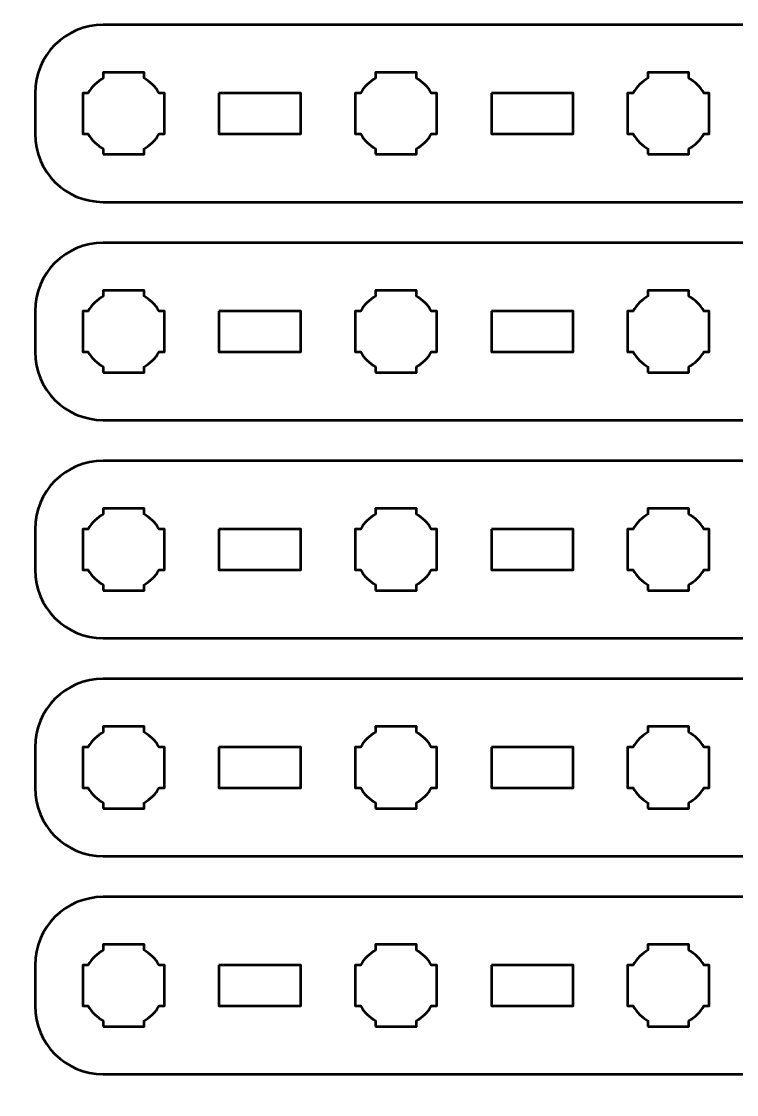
# Model space of a CAD drawing. Header units: centimetres. Extents: x -21 to 0, y -29.7 to 0.
# Drawn here: x -16.25 to -11, y -16.85 to -8.98 of the extents above; entities that cross this region are included whole.
import ezdxf

# ---------------------------------------------------------------- set-up
doc = ezdxf.new("R2010")
doc.units = ezdxf.units.CM
doc.header["$MEASUREMENT"] = 0
doc.layers.add('Layer 1', color=7, linetype='Continuous')

msp = doc.modelspace()

# ---------------------------------------------------------------- linework, layer by layer
at = {"layer": 'Layer 1', "color": 1, "lineweight": 53}
msp.add_open_spline([(-21.00003, -29.19995), (-21.00003, -29.19995), (-21.00003, -5.89992), (-21.00003, -5.89992), (-21.00003, -5.89992), (-21.00003, -5.81709), (-20.93286, -5.74992), (-20.85003, -5.74992), (-20.85003, -5.74992), (-20.7672, -5.74992), (-20.70003, -5.68275), (-20.70003, -5.59992), (-20.70003, -5.59992), (-20.70003, -5.51709), (-20.7672, -5.44992), (-20.85003, -5.44992), (-20.85003, -5.44992), (-20.93286, -5.44992), (-21.00003, -5.38275), (-21.00003, -5.29992), (-21.00003, -5.29992), (-21.00003, -5.21709), (-20.93286, -5.14992), (-20.85003, -5.14992), (-20.85003, -5.14992), (-20.7672, -5.14992), (-20.70003, -5.08275), (-20.70003, -4.99992), (-20.70003, -4.99992), (-20.70003, -4.91709), (-20.7672, -4.84992), (-20.85003, -4.84992), (-20.85003, -4.84992), (-20.93286, -4.84992), (-21.00003, -4.78275), (-21.00003, -4.69992), (-21.00003, -4.69992), (-21.00003, -4.61709), (-20.93286, -4.54992), (-20.85003, -4.54992), (-20.85003, -4.54992), (-20.7672, -4.54992), (-20.70003, -4.48275), (-20.70003, -4.39992), (-20.70003, -4.39992), (-20.70003, -4.31709), (-20.7672, -4.24992), (-20.85003, -4.24992), (-20.85003, -4.24992), (-20.93286, -4.24992), (-21.00003, -4.18275), (-21.00003, -4.09992), (-21.00003, -4.09992), (-21.00003, -4.01709), (-20.93286, -3.94992), (-20.85003, -3.94992), (-20.85003, -3.94992), (-20.7672, -3.94992), (-20.70003, -3.88275), (-20.70003, -3.79992), (-20.70003, -3.79992), (-20.70003, -3.71709), (-20.7672, -3.64992), (-20.85003, -3.64992), (-20.85003, -3.64992), (-20.93286, -3.64992), (-21.00003, -3.58275), (-21.00003, -3.49992), (-21.00003, -3.49992), (-21.00003, -3.41709), (-20.93286, -3.34992), (-20.85003, -3.34992), (-20.85003, -3.34992), (-20.7672, -3.34992), (-20.70003, -3.28275), (-20.70003, -3.19992), (-20.70003, -3.19992), (-20.70003, -3.11709), (-20.7672, -3.04992), (-20.85003, -3.04992), (-20.85003, -3.04992), (-20.93286, -3.04992), (-21.00003, -2.98275), (-21.00003, -2.89992), (-21.00003, -2.89992), (-21.00003, -2.81709), (-20.93286, -2.74992), (-20.85003, -2.74992), (-20.85003, -2.74992), (-20.7672, -2.74992), (-20.70003, -2.68275), (-20.70003, -2.59992), (-20.70003, -2.59992), (-20.70003, -2.51709), (-20.7672, -2.44992), (-20.85003, -2.44992), (-20.85003, -2.44992), (-20.93286, -2.44992), (-21.00003, -2.38275), (-21.00003, -2.29992), (-21.00003, -2.29992), (-21.00003, -2.21709), (-20.93286, -2.14992), (-20.85003, -2.14992), (-20.85003, -2.14992), (-20.7672, -2.14992), (-20.70003, -2.08275), (-20.70003, -1.99992), (-20.70003, -1.99992), (-20.70003, -1.91709), (-20.7672, -1.84992), (-20.85003, -1.84992), (-20.85003, -1.84992), (-20.93286, -1.84992), (-21.00003, -1.78275), (-21.00003, -1.69992), (-21.00003, -1.69992), (-21.00003, -1.61709), (-20.93286, -1.54992), (-20.85003, -1.54992), (-20.85003, -1.54992), (-20.7672, -1.54992), (-20.70003, -1.48275), (-20.70003, -1.39992), (-20.70003, -1.39992), (-20.70003, -1.31709), (-20.7672, -1.24992), (-20.85003, -1.24992), (-20.85003, -1.24992), (-20.93286, -1.24992), (-21.00003, -1.18275), (-21.00003, -1.09992), (-21.00003, -1.09992), (-21.00003, -1.09992), (-21.00003, -0.49992), (-21.00003, -0.49992), (-21.00003, -0.49992), (-21.00003, -0.22295), (-20.77694, 0.00004), (-20.49994, 0.00004), (-20.49994, 0.00004), (-20.49994, 0.00004), (-0.50008, 0.00004), (-0.50008, 0.00004), (-0.50008, 0.00004), (-0.22294, 0.00004), (0.00002, -0.22295), (0.00002, -0.49992), (0.00002, -0.49992), (0.00002, -0.49992), (0.00002, -29.19995), (0.00002, -29.19995), (0.00002, -29.19995), (0.00002, -29.47695), (-0.22294, -29.70004), (-0.50008, -29.70004), (-0.50008, -29.70004), (-0.50008, -29.70004), (-20.49994, -29.70004), (-20.49994, -29.70004), (-20.49994, -29.70004), (-20.77694, -29.70004), (-21.00003, -29.47695), (-21.00003, -29.19995)], degree=3, knots=[0, 0, 0, 0, 0.0243902, 0.0243902, 0.0243902, 0.0243902, 0.0487805, 0.0487805, 0.0487805, 0.0487805, 0.0731707, 0.0731707, 0.0731707, 0.0731707, 0.097561, 0.097561, 0.097561, 0.097561, 0.1219512, 0.1219512, 0.1219512, 0.1219512, 0.1463415, 0.1463415, 0.1463415, 0.1463415, 0.1707317, 0.1707317, 0.1707317, 0.1707317, 0.195122, 0.195122, 0.195122, 0.195122, 0.2195122, 0.2195122, 0.2195122, 0.2195122, 0.2439024, 0.2439024, 0.2439024, 0.2439024, 0.2682927, 0.2682927, 0.2682927, 0.2682927, 0.2926829, 0.2926829, 0.2926829, 0.2926829, 0.3170732, 0.3170732, 0.3170732, 0.3170732, 0.3414634, 0.3414634, 0.3414634, 0.3414634, 0.3658537, 0.3658537, 0.3658537, 0.3658537, 0.3902439, 0.3902439, 0.3902439, 0.3902439, 0.4146341, 0.4146341, 0.4146341, 0.4146341, 0.4390244, 0.4390244, 0.4390244, 0.4390244, 0.4634146, 0.4634146, 0.4634146, 0.4634146, 0.4878049, 0.4878049, 0.4878049, 0.4878049, 0.5121951, 0.5121951, 0.5121951, 0.5121951, 0.5365854, 0.5365854, 0.5365854, 0.5365854, 0.5609756, 0.5609756, 0.5609756, 0.5609756, 0.5853659, 0.5853659, 0.5853659, 0.5853659, 0.6097561, 0.6097561, 0.6097561, 0.6097561, 0.6341463, 0.6341463, 0.6341463, 0.6341463, 0.6585366, 0.6585366, 0.6585366, 0.6585366, 0.6829268, 0.6829268, 0.6829268, 0.6829268, 0.7073171, 0.7073171, 0.7073171, 0.7073171, 0.7317073, 0.7317073, 0.7317073, 0.7317073, 0.7560976, 0.7560976, 0.7560976, 0.7560976, 0.7804878, 0.7804878, 0.7804878, 0.7804878, 0.804878, 0.804878, 0.804878, 0.804878, 0.8292683, 0.8292683, 0.8292683, 0.8292683, 0.8536585, 0.8536585, 0.8536585, 0.8536585, 0.8780488, 0.8780488, 0.8780488, 0.8780488, 0.902439, 0.902439, 0.902439, 0.902439, 0.9268293, 0.9268293, 0.9268293, 0.9268293, 0.9512195, 0.9512195, 0.9512195, 0.9512195, 0.9756098, 0.9756098, 0.9756098, 0.9756098, 1, 1, 1, 1], dxfattribs=at)
at = {"layer": 'Layer 1', "color": 3, "lineweight": 53}
for points in [[(-15.64994, -9), (-15.64994, -9), (-1.35006, -9), (-1.35006, -9), (-1.35006, -9), (-1.07292, -9), (-0.84996, -9.22309), (-0.84996, -9.50009), (-0.84996, -9.50009), (-0.84996, -9.50009), (-0.84996, -9.8001), (-0.84996, -9.8001), (-0.84996, -9.8001), (-0.84996, -10.07706), (-1.07292, -10.30002), (-1.35006, -10.30002), (-1.35006, -10.30002), (-1.35006, -10.30002), (-15.64994, -10.30002), (-15.64994, -10.30002), (-15.64994, -10.30002), (-15.92694, -10.30002), (-16.15004, -10.07706), (-16.15004, -9.8001), (-16.15004, -9.8001), (-16.15004, -9.8001), (-16.15004, -9.50009), (-16.15004, -9.50009), (-16.15004, -9.50009), (-16.15004, -9.22309), (-15.92694, -9), (-15.64994, -9)], [(-15.64994, -10.6), (-15.64994, -10.6), (-1.35006, -10.6), (-1.35006, -10.6), (-1.35006, -10.6), (-1.07292, -10.6), (-0.84996, -10.82309), (-0.84996, -11.10009), (-0.84996, -11.10009), (-0.84996, -11.10009), (-0.84996, -11.4001), (-0.84996, -11.4001), (-0.84996, -11.4001), (-0.84996, -11.67706), (-1.07292, -11.90002), (-1.35006, -11.90002), (-1.35006, -11.90002), (-1.35006, -11.90002), (-15.64994, -11.90002), (-15.64994, -11.90002), (-15.64994, -11.90002), (-15.92694, -11.90002), (-16.15004, -11.67706), (-16.15004, -11.4001), (-16.15004, -11.4001), (-16.15004, -11.4001), (-16.15004, -11.10009), (-16.15004, -11.10009), (-16.15004, -11.10009), (-16.15004, -10.82309), (-15.92694, -10.6), (-15.64994, -10.6)], [(-15.64994, -12.2), (-15.64994, -12.2), (-1.35006, -12.2), (-1.35006, -12.2), (-1.35006, -12.2), (-1.07292, -12.2), (-0.84996, -12.42309), (-0.84996, -12.70009), (-0.84996, -12.70009), (-0.84996, -12.70009), (-0.84996, -13.0001), (-0.84996, -13.0001), (-0.84996, -13.0001), (-0.84996, -13.27706), (-1.07292, -13.50002), (-1.35006, -13.50002), (-1.35006, -13.50002), (-1.35006, -13.50002), (-15.64994, -13.50002), (-15.64994, -13.50002), (-15.64994, -13.50002), (-15.92694, -13.50002), (-16.15004, -13.27706), (-16.15004, -13.0001), (-16.15004, -13.0001), (-16.15004, -13.0001), (-16.15004, -12.70009), (-16.15004, -12.70009), (-16.15004, -12.70009), (-16.15004, -12.42309), (-15.92694, -12.2), (-15.64994, -12.2)], [(-15.64994, -13.8), (-15.64994, -13.8), (-1.35006, -13.8), (-1.35006, -13.8), (-1.35006, -13.8), (-1.07292, -13.8), (-0.84996, -14.02309), (-0.84996, -14.30009), (-0.84996, -14.30009), (-0.84996, -14.30009), (-0.84996, -14.6001), (-0.84996, -14.6001), (-0.84996, -14.6001), (-0.84996, -14.87706), (-1.07292, -15.10002), (-1.35006, -15.10002), (-1.35006, -15.10002), (-1.35006, -15.10002), (-15.64994, -15.10002), (-15.64994, -15.10002), (-15.64994, -15.10002), (-15.92694, -15.10002), (-16.15004, -14.87706), (-16.15004, -14.6001), (-16.15004, -14.6001), (-16.15004, -14.6001), (-16.15004, -14.30009), (-16.15004, -14.30009), (-16.15004, -14.30009), (-16.15004, -14.02309), (-15.92694, -13.8), (-15.64994, -13.8)], [(-15.64994, -15.4), (-15.64994, -15.4), (-1.35006, -15.4), (-1.35006, -15.4), (-1.35006, -15.4), (-1.07292, -15.4), (-0.84996, -15.62309), (-0.84996, -15.90009), (-0.84996, -15.90009), (-0.84996, -15.90009), (-0.84996, -16.2001), (-0.84996, -16.2001), (-0.84996, -16.2001), (-0.84996, -16.47706), (-1.07292, -16.70002), (-1.35006, -16.70002), (-1.35006, -16.70002), (-1.35006, -16.70002), (-15.64994, -16.70002), (-15.64994, -16.70002), (-15.64994, -16.70002), (-15.92694, -16.70002), (-16.15004, -16.47706), (-16.15004, -16.2001), (-16.15004, -16.2001), (-16.15004, -16.2001), (-16.15004, -15.90009), (-16.15004, -15.90009), (-16.15004, -15.90009), (-16.15004, -15.62309), (-15.92694, -15.4), (-15.64994, -15.4)]]:
    msp.add_open_spline(points, degree=3, knots=[0, 0, 0, 0, 0.125, 0.125, 0.125, 0.125, 0.25, 0.25, 0.25, 0.25, 0.375, 0.375, 0.375, 0.375, 0.5, 0.5, 0.5, 0.5, 0.625, 0.625, 0.625, 0.625, 0.75, 0.75, 0.75, 0.75, 0.875, 0.875, 0.875, 0.875, 1, 1, 1, 1], dxfattribs=at)
at = {"layer": 'Layer 1', "lineweight": 53}
for points, knots in [([(-15.64994, -9.95003), (-15.64994, -9.95003), (-15.64994, -9.90992), (-15.64994, -9.90992), (-15.64994, -9.90992), (-15.69555, -9.8836), (-15.73348, -9.84557), (-15.7598, -9.8001), (-15.7598, -9.8001), (-15.7598, -9.8001), (-15.80001, -9.8001), (-15.80001, -9.8001), (-15.80001, -9.8001), (-15.80001, -9.8001), (-15.80001, -9.65002), (-15.80001, -9.65002), (-15.80001, -9.65002), (-15.80001, -9.65002), (-15.80001, -9.50009), (-15.80001, -9.50009), (-15.80001, -9.50009), (-15.80001, -9.50009), (-15.7598, -9.50009), (-15.7598, -9.50009), (-15.7598, -9.50009), (-15.73348, -9.45448), (-15.69555, -9.41656), (-15.64994, -9.39024), (-15.64994, -9.39024), (-15.64994, -9.39024), (-15.64994, -9.35002), (-15.64994, -9.35002), (-15.64994, -9.35002), (-15.64994, -9.35002), (-15.50001, -9.35002), (-15.50001, -9.35002), (-15.50001, -9.35002), (-15.50001, -9.35002), (-15.34994, -9.35002), (-15.34994, -9.35002), (-15.34994, -9.35002), (-15.34994, -9.35002), (-15.34994, -9.39024), (-15.34994, -9.39024), (-15.34994, -9.39024), (-15.30447, -9.41656), (-15.26644, -9.45448), (-15.24012, -9.50009), (-15.24012, -9.50009), (-15.24012, -9.50009), (-15.20001, -9.50009), (-15.20001, -9.50009), (-15.20001, -9.50009), (-15.20001, -9.50009), (-15.20001, -9.65002), (-15.20001, -9.65002), (-15.20001, -9.65002), (-15.20001, -9.65002), (-15.20001, -9.8001), (-15.20001, -9.8001), (-15.20001, -9.8001), (-15.20001, -9.8001), (-15.24012, -9.8001), (-15.24012, -9.8001), (-15.24012, -9.8001), (-15.26644, -9.84557), (-15.30447, -9.8836), (-15.34994, -9.90992), (-15.34994, -9.90992), (-15.34994, -9.90992), (-15.34994, -9.95003), (-15.34994, -9.95003), (-15.34994, -9.95003), (-15.34994, -9.95003), (-15.50001, -9.95003), (-15.50001, -9.95003), (-15.50001, -9.95003), (-15.50001, -9.95003), (-15.64994, -9.95003), (-15.64994, -9.95003)], [0, 0, 0, 0, 0.05, 0.05, 0.05, 0.05, 0.1, 0.1, 0.1, 0.1, 0.15, 0.15, 0.15, 0.15, 0.2, 0.2, 0.2, 0.2, 0.25, 0.25, 0.25, 0.25, 0.3, 0.3, 0.3, 0.3, 0.35, 0.35, 0.35, 0.35, 0.4, 0.4, 0.4, 0.4, 0.45, 0.45, 0.45, 0.45, 0.5, 0.5, 0.5, 0.5, 0.55, 0.55, 0.55, 0.55, 0.6, 0.6, 0.6, 0.6, 0.65, 0.65, 0.65, 0.65, 0.7, 0.7, 0.7, 0.7, 0.75, 0.75, 0.75, 0.75, 0.8, 0.8, 0.8, 0.8, 0.85, 0.85, 0.85, 0.85, 0.9, 0.9, 0.9, 0.9, 0.95, 0.95, 0.95, 0.95, 1, 1, 1, 1]), ([(-13.65001, -9.95003), (-13.65001, -9.95003), (-13.65001, -9.90992), (-13.65001, -9.90992), (-13.65001, -9.90992), (-13.69548, -9.8836), (-13.73351, -9.84557), (-13.75983, -9.8001), (-13.75983, -9.8001), (-13.75983, -9.8001), (-13.79994, -9.8001), (-13.79994, -9.8001), (-13.79994, -9.8001), (-13.79994, -9.8001), (-13.79994, -9.65002), (-13.79994, -9.65002), (-13.79994, -9.65002), (-13.79994, -9.65002), (-13.79994, -9.50009), (-13.79994, -9.50009), (-13.79994, -9.50009), (-13.79994, -9.50009), (-13.75983, -9.50009), (-13.75983, -9.50009), (-13.75983, -9.50009), (-13.73351, -9.45448), (-13.69548, -9.41656), (-13.65001, -9.39024), (-13.65001, -9.39024), (-13.65001, -9.39024), (-13.65001, -9.35002), (-13.65001, -9.35002), (-13.65001, -9.35002), (-13.65001, -9.35002), (-13.49994, -9.35002), (-13.49994, -9.35002), (-13.49994, -9.35002), (-13.49994, -9.35002), (-13.35001, -9.35002), (-13.35001, -9.35002), (-13.35001, -9.35002), (-13.35001, -9.35002), (-13.35001, -9.39024), (-13.35001, -9.39024), (-13.35001, -9.39024), (-13.30453, -9.41656), (-13.2665, -9.45448), (-13.24019, -9.50009), (-13.24019, -9.50009), (-13.24019, -9.50009), (-13.19993, -9.50009), (-13.19993, -9.50009), (-13.19993, -9.50009), (-13.19993, -9.50009), (-13.19993, -9.65002), (-13.19993, -9.65002), (-13.19993, -9.65002), (-13.19993, -9.65002), (-13.19993, -9.8001), (-13.19993, -9.8001), (-13.19993, -9.8001), (-13.19993, -9.8001), (-13.24019, -9.8001), (-13.24019, -9.8001), (-13.24019, -9.8001), (-13.2665, -9.84557), (-13.30453, -9.8836), (-13.35001, -9.90992), (-13.35001, -9.90992), (-13.35001, -9.90992), (-13.35001, -9.95003), (-13.35001, -9.95003), (-13.35001, -9.95003), (-13.35001, -9.95003), (-13.49994, -9.95003), (-13.49994, -9.95003), (-13.49994, -9.95003), (-13.49994, -9.95003), (-13.65001, -9.95003), (-13.65001, -9.95003)], [0, 0, 0, 0, 0.05, 0.05, 0.05, 0.05, 0.1, 0.1, 0.1, 0.1, 0.15, 0.15, 0.15, 0.15, 0.2, 0.2, 0.2, 0.2, 0.25, 0.25, 0.25, 0.25, 0.3, 0.3, 0.3, 0.3, 0.35, 0.35, 0.35, 0.35, 0.4, 0.4, 0.4, 0.4, 0.45, 0.45, 0.45, 0.45, 0.5, 0.5, 0.5, 0.5, 0.55, 0.55, 0.55, 0.55, 0.6, 0.6, 0.6, 0.6, 0.65, 0.65, 0.65, 0.65, 0.7, 0.7, 0.7, 0.7, 0.75, 0.75, 0.75, 0.75, 0.8, 0.8, 0.8, 0.8, 0.85, 0.85, 0.85, 0.85, 0.9, 0.9, 0.9, 0.9, 0.95, 0.95, 0.95, 0.95, 1, 1, 1, 1]), ([(-11.65008, -9.95003), (-11.65008, -9.95003), (-11.65008, -9.90992), (-11.65008, -9.90992), (-11.65008, -9.90992), (-11.69555, -9.8836), (-11.73344, -9.84557), (-11.7599, -9.8001), (-11.7599, -9.8001), (-11.7599, -9.8001), (-11.80001, -9.8001), (-11.80001, -9.8001), (-11.80001, -9.8001), (-11.80001, -9.8001), (-11.80001, -9.65002), (-11.80001, -9.65002), (-11.80001, -9.65002), (-11.80001, -9.65002), (-11.80001, -9.50009), (-11.80001, -9.50009), (-11.80001, -9.50009), (-11.80001, -9.50009), (-11.7599, -9.50009), (-11.7599, -9.50009), (-11.7599, -9.50009), (-11.73344, -9.45448), (-11.69555, -9.41656), (-11.65008, -9.39024), (-11.65008, -9.39024), (-11.65008, -9.39024), (-11.65008, -9.35002), (-11.65008, -9.35002), (-11.65008, -9.35002), (-11.65008, -9.35002), (-11.5, -9.35002), (-11.5, -9.35002), (-11.5, -9.35002), (-11.5, -9.35002), (-11.35007, -9.35002), (-11.35007, -9.35002), (-11.35007, -9.35002), (-11.35007, -9.35002), (-11.35007, -9.39024), (-11.35007, -9.39024), (-11.35007, -9.39024), (-11.30446, -9.41656), (-11.26654, -9.45448), (-11.24022, -9.50009), (-11.24022, -9.50009), (-11.24022, -9.50009), (-11.2, -9.50009), (-11.2, -9.50009), (-11.2, -9.50009), (-11.2, -9.50009), (-11.2, -9.65002), (-11.2, -9.65002), (-11.2, -9.65002), (-11.2, -9.65002), (-11.2, -9.8001), (-11.2, -9.8001), (-11.2, -9.8001), (-11.2, -9.8001), (-11.24022, -9.8001), (-11.24022, -9.8001), (-11.24022, -9.8001), (-11.26654, -9.84557), (-11.30446, -9.8836), (-11.35007, -9.90992), (-11.35007, -9.90992), (-11.35007, -9.90992), (-11.35007, -9.95003), (-11.35007, -9.95003), (-11.35007, -9.95003), (-11.35007, -9.95003), (-11.5, -9.95003), (-11.5, -9.95003), (-11.5, -9.95003), (-11.5, -9.95003), (-11.65008, -9.95003), (-11.65008, -9.95003)], [0, 0, 0, 0, 0.05, 0.05, 0.05, 0.05, 0.1, 0.1, 0.1, 0.1, 0.15, 0.15, 0.15, 0.15, 0.2, 0.2, 0.2, 0.2, 0.25, 0.25, 0.25, 0.25, 0.3, 0.3, 0.3, 0.3, 0.35, 0.35, 0.35, 0.35, 0.4, 0.4, 0.4, 0.4, 0.45, 0.45, 0.45, 0.45, 0.5, 0.5, 0.5, 0.5, 0.55, 0.55, 0.55, 0.55, 0.6, 0.6, 0.6, 0.6, 0.65, 0.65, 0.65, 0.65, 0.7, 0.7, 0.7, 0.7, 0.75, 0.75, 0.75, 0.75, 0.8, 0.8, 0.8, 0.8, 0.85, 0.85, 0.85, 0.85, 0.9, 0.9, 0.9, 0.9, 0.95, 0.95, 0.95, 0.95, 1, 1, 1, 1]), ([(-14.79999, -9.50009), (-14.79999, -9.50009), (-14.19999, -9.50009), (-14.19999, -9.50009), (-14.19999, -9.50009), (-14.19999, -9.50009), (-14.19999, -9.8001), (-14.19999, -9.8001), (-14.19999, -9.8001), (-14.19999, -9.8001), (-14.79999, -9.8001), (-14.79999, -9.8001), (-14.79999, -9.8001), (-14.79999, -9.8001), (-14.79999, -9.50009), (-14.79999, -9.50009)], [0, 0, 0, 0, 0.25, 0.25, 0.25, 0.25, 0.5, 0.5, 0.5, 0.5, 0.75, 0.75, 0.75, 0.75, 1, 1, 1, 1]), ([(-12.80003, -9.50009), (-12.80003, -9.50009), (-12.20002, -9.50009), (-12.20002, -9.50009), (-12.20002, -9.50009), (-12.20002, -9.50009), (-12.20002, -9.8001), (-12.20002, -9.8001), (-12.20002, -9.8001), (-12.20002, -9.8001), (-12.80003, -9.8001), (-12.80003, -9.8001), (-12.80003, -9.8001), (-12.80003, -9.8001), (-12.80003, -9.50009), (-12.80003, -9.50009)], [0, 0, 0, 0, 0.25, 0.25, 0.25, 0.25, 0.5, 0.5, 0.5, 0.5, 0.75, 0.75, 0.75, 0.75, 1, 1, 1, 1]), ([(-15.64994, -11.55003), (-15.64994, -11.55003), (-15.64994, -11.50992), (-15.64994, -11.50992), (-15.64994, -11.50992), (-15.69555, -11.4836), (-15.73348, -11.44557), (-15.7598, -11.4001), (-15.7598, -11.4001), (-15.7598, -11.4001), (-15.80001, -11.4001), (-15.80001, -11.4001), (-15.80001, -11.4001), (-15.80001, -11.4001), (-15.80001, -11.25002), (-15.80001, -11.25002), (-15.80001, -11.25002), (-15.80001, -11.25002), (-15.80001, -11.10009), (-15.80001, -11.10009), (-15.80001, -11.10009), (-15.80001, -11.10009), (-15.7598, -11.10009), (-15.7598, -11.10009), (-15.7598, -11.10009), (-15.73348, -11.05448), (-15.69555, -11.01656), (-15.64994, -10.99024), (-15.64994, -10.99024), (-15.64994, -10.99024), (-15.64994, -10.95002), (-15.64994, -10.95002), (-15.64994, -10.95002), (-15.64994, -10.95002), (-15.50001, -10.95002), (-15.50001, -10.95002), (-15.50001, -10.95002), (-15.50001, -10.95002), (-15.34994, -10.95002), (-15.34994, -10.95002), (-15.34994, -10.95002), (-15.34994, -10.95002), (-15.34994, -10.99024), (-15.34994, -10.99024), (-15.34994, -10.99024), (-15.30447, -11.01656), (-15.26644, -11.05448), (-15.24012, -11.10009), (-15.24012, -11.10009), (-15.24012, -11.10009), (-15.20001, -11.10009), (-15.20001, -11.10009), (-15.20001, -11.10009), (-15.20001, -11.10009), (-15.20001, -11.25002), (-15.20001, -11.25002), (-15.20001, -11.25002), (-15.20001, -11.25002), (-15.20001, -11.4001), (-15.20001, -11.4001), (-15.20001, -11.4001), (-15.20001, -11.4001), (-15.24012, -11.4001), (-15.24012, -11.4001), (-15.24012, -11.4001), (-15.26644, -11.44557), (-15.30447, -11.4836), (-15.34994, -11.50992), (-15.34994, -11.50992), (-15.34994, -11.50992), (-15.34994, -11.55003), (-15.34994, -11.55003), (-15.34994, -11.55003), (-15.34994, -11.55003), (-15.50001, -11.55003), (-15.50001, -11.55003), (-15.50001, -11.55003), (-15.50001, -11.55003), (-15.64994, -11.55003), (-15.64994, -11.55003)], [0, 0, 0, 0, 0.05, 0.05, 0.05, 0.05, 0.1, 0.1, 0.1, 0.1, 0.15, 0.15, 0.15, 0.15, 0.2, 0.2, 0.2, 0.2, 0.25, 0.25, 0.25, 0.25, 0.3, 0.3, 0.3, 0.3, 0.35, 0.35, 0.35, 0.35, 0.4, 0.4, 0.4, 0.4, 0.45, 0.45, 0.45, 0.45, 0.5, 0.5, 0.5, 0.5, 0.55, 0.55, 0.55, 0.55, 0.6, 0.6, 0.6, 0.6, 0.65, 0.65, 0.65, 0.65, 0.7, 0.7, 0.7, 0.7, 0.75, 0.75, 0.75, 0.75, 0.8, 0.8, 0.8, 0.8, 0.85, 0.85, 0.85, 0.85, 0.9, 0.9, 0.9, 0.9, 0.95, 0.95, 0.95, 0.95, 1, 1, 1, 1]), ([(-13.65001, -11.55003), (-13.65001, -11.55003), (-13.65001, -11.50992), (-13.65001, -11.50992), (-13.65001, -11.50992), (-13.69548, -11.4836), (-13.73351, -11.44557), (-13.75983, -11.4001), (-13.75983, -11.4001), (-13.75983, -11.4001), (-13.79994, -11.4001), (-13.79994, -11.4001), (-13.79994, -11.4001), (-13.79994, -11.4001), (-13.79994, -11.25002), (-13.79994, -11.25002), (-13.79994, -11.25002), (-13.79994, -11.25002), (-13.79994, -11.10009), (-13.79994, -11.10009), (-13.79994, -11.10009), (-13.79994, -11.10009), (-13.75983, -11.10009), (-13.75983, -11.10009), (-13.75983, -11.10009), (-13.73351, -11.05448), (-13.69548, -11.01656), (-13.65001, -10.99024), (-13.65001, -10.99024), (-13.65001, -10.99024), (-13.65001, -10.95002), (-13.65001, -10.95002), (-13.65001, -10.95002), (-13.65001, -10.95002), (-13.49994, -10.95002), (-13.49994, -10.95002), (-13.49994, -10.95002), (-13.49994, -10.95002), (-13.35001, -10.95002), (-13.35001, -10.95002), (-13.35001, -10.95002), (-13.35001, -10.95002), (-13.35001, -10.99024), (-13.35001, -10.99024), (-13.35001, -10.99024), (-13.30453, -11.01656), (-13.2665, -11.05448), (-13.24019, -11.10009), (-13.24019, -11.10009), (-13.24019, -11.10009), (-13.19993, -11.10009), (-13.19993, -11.10009), (-13.19993, -11.10009), (-13.19993, -11.10009), (-13.19993, -11.25002), (-13.19993, -11.25002), (-13.19993, -11.25002), (-13.19993, -11.25002), (-13.19993, -11.4001), (-13.19993, -11.4001), (-13.19993, -11.4001), (-13.19993, -11.4001), (-13.24019, -11.4001), (-13.24019, -11.4001), (-13.24019, -11.4001), (-13.2665, -11.44557), (-13.30453, -11.4836), (-13.35001, -11.50992), (-13.35001, -11.50992), (-13.35001, -11.50992), (-13.35001, -11.55003), (-13.35001, -11.55003), (-13.35001, -11.55003), (-13.35001, -11.55003), (-13.49994, -11.55003), (-13.49994, -11.55003), (-13.49994, -11.55003), (-13.49994, -11.55003), (-13.65001, -11.55003), (-13.65001, -11.55003)], [0, 0, 0, 0, 0.05, 0.05, 0.05, 0.05, 0.1, 0.1, 0.1, 0.1, 0.15, 0.15, 0.15, 0.15, 0.2, 0.2, 0.2, 0.2, 0.25, 0.25, 0.25, 0.25, 0.3, 0.3, 0.3, 0.3, 0.35, 0.35, 0.35, 0.35, 0.4, 0.4, 0.4, 0.4, 0.45, 0.45, 0.45, 0.45, 0.5, 0.5, 0.5, 0.5, 0.55, 0.55, 0.55, 0.55, 0.6, 0.6, 0.6, 0.6, 0.65, 0.65, 0.65, 0.65, 0.7, 0.7, 0.7, 0.7, 0.75, 0.75, 0.75, 0.75, 0.8, 0.8, 0.8, 0.8, 0.85, 0.85, 0.85, 0.85, 0.9, 0.9, 0.9, 0.9, 0.95, 0.95, 0.95, 0.95, 1, 1, 1, 1]), ([(-11.65008, -11.55003), (-11.65008, -11.55003), (-11.65008, -11.50992), (-11.65008, -11.50992), (-11.65008, -11.50992), (-11.69555, -11.4836), (-11.73344, -11.44557), (-11.7599, -11.4001), (-11.7599, -11.4001), (-11.7599, -11.4001), (-11.80001, -11.4001), (-11.80001, -11.4001), (-11.80001, -11.4001), (-11.80001, -11.4001), (-11.80001, -11.25002), (-11.80001, -11.25002), (-11.80001, -11.25002), (-11.80001, -11.25002), (-11.80001, -11.10009), (-11.80001, -11.10009), (-11.80001, -11.10009), (-11.80001, -11.10009), (-11.7599, -11.10009), (-11.7599, -11.10009), (-11.7599, -11.10009), (-11.73344, -11.05448), (-11.69555, -11.01656), (-11.65008, -10.99024), (-11.65008, -10.99024), (-11.65008, -10.99024), (-11.65008, -10.95002), (-11.65008, -10.95002), (-11.65008, -10.95002), (-11.65008, -10.95002), (-11.5, -10.95002), (-11.5, -10.95002), (-11.5, -10.95002), (-11.5, -10.95002), (-11.35007, -10.95002), (-11.35007, -10.95002), (-11.35007, -10.95002), (-11.35007, -10.95002), (-11.35007, -10.99024), (-11.35007, -10.99024), (-11.35007, -10.99024), (-11.30446, -11.01656), (-11.26654, -11.05448), (-11.24022, -11.10009), (-11.24022, -11.10009), (-11.24022, -11.10009), (-11.2, -11.10009), (-11.2, -11.10009), (-11.2, -11.10009), (-11.2, -11.10009), (-11.2, -11.25002), (-11.2, -11.25002), (-11.2, -11.25002), (-11.2, -11.25002), (-11.2, -11.4001), (-11.2, -11.4001), (-11.2, -11.4001), (-11.2, -11.4001), (-11.24022, -11.4001), (-11.24022, -11.4001), (-11.24022, -11.4001), (-11.26654, -11.44557), (-11.30446, -11.4836), (-11.35007, -11.50992), (-11.35007, -11.50992), (-11.35007, -11.50992), (-11.35007, -11.55003), (-11.35007, -11.55003), (-11.35007, -11.55003), (-11.35007, -11.55003), (-11.5, -11.55003), (-11.5, -11.55003), (-11.5, -11.55003), (-11.5, -11.55003), (-11.65008, -11.55003), (-11.65008, -11.55003)], [0, 0, 0, 0, 0.05, 0.05, 0.05, 0.05, 0.1, 0.1, 0.1, 0.1, 0.15, 0.15, 0.15, 0.15, 0.2, 0.2, 0.2, 0.2, 0.25, 0.25, 0.25, 0.25, 0.3, 0.3, 0.3, 0.3, 0.35, 0.35, 0.35, 0.35, 0.4, 0.4, 0.4, 0.4, 0.45, 0.45, 0.45, 0.45, 0.5, 0.5, 0.5, 0.5, 0.55, 0.55, 0.55, 0.55, 0.6, 0.6, 0.6, 0.6, 0.65, 0.65, 0.65, 0.65, 0.7, 0.7, 0.7, 0.7, 0.75, 0.75, 0.75, 0.75, 0.8, 0.8, 0.8, 0.8, 0.85, 0.85, 0.85, 0.85, 0.9, 0.9, 0.9, 0.9, 0.95, 0.95, 0.95, 0.95, 1, 1, 1, 1]), ([(-14.79999, -11.10009), (-14.79999, -11.10009), (-14.19999, -11.10009), (-14.19999, -11.10009), (-14.19999, -11.10009), (-14.19999, -11.10009), (-14.19999, -11.4001), (-14.19999, -11.4001), (-14.19999, -11.4001), (-14.19999, -11.4001), (-14.79999, -11.4001), (-14.79999, -11.4001), (-14.79999, -11.4001), (-14.79999, -11.4001), (-14.79999, -11.10009), (-14.79999, -11.10009)], [0, 0, 0, 0, 0.25, 0.25, 0.25, 0.25, 0.5, 0.5, 0.5, 0.5, 0.75, 0.75, 0.75, 0.75, 1, 1, 1, 1]), ([(-12.80003, -11.10009), (-12.80003, -11.10009), (-12.20002, -11.10009), (-12.20002, -11.10009), (-12.20002, -11.10009), (-12.20002, -11.10009), (-12.20002, -11.4001), (-12.20002, -11.4001), (-12.20002, -11.4001), (-12.20002, -11.4001), (-12.80003, -11.4001), (-12.80003, -11.4001), (-12.80003, -11.4001), (-12.80003, -11.4001), (-12.80003, -11.10009), (-12.80003, -11.10009)], [0, 0, 0, 0, 0.25, 0.25, 0.25, 0.25, 0.5, 0.5, 0.5, 0.5, 0.75, 0.75, 0.75, 0.75, 1, 1, 1, 1]), ([(-15.64994, -13.15003), (-15.64994, -13.15003), (-15.64994, -13.10992), (-15.64994, -13.10992), (-15.64994, -13.10992), (-15.69555, -13.0836), (-15.73348, -13.04557), (-15.7598, -13.0001), (-15.7598, -13.0001), (-15.7598, -13.0001), (-15.80001, -13.0001), (-15.80001, -13.0001), (-15.80001, -13.0001), (-15.80001, -13.0001), (-15.80001, -12.85002), (-15.80001, -12.85002), (-15.80001, -12.85002), (-15.80001, -12.85002), (-15.80001, -12.70009), (-15.80001, -12.70009), (-15.80001, -12.70009), (-15.80001, -12.70009), (-15.7598, -12.70009), (-15.7598, -12.70009), (-15.7598, -12.70009), (-15.73348, -12.65448), (-15.69555, -12.61656), (-15.64994, -12.59024), (-15.64994, -12.59024), (-15.64994, -12.59024), (-15.64994, -12.55002), (-15.64994, -12.55002), (-15.64994, -12.55002), (-15.64994, -12.55002), (-15.50001, -12.55002), (-15.50001, -12.55002), (-15.50001, -12.55002), (-15.50001, -12.55002), (-15.34994, -12.55002), (-15.34994, -12.55002), (-15.34994, -12.55002), (-15.34994, -12.55002), (-15.34994, -12.59024), (-15.34994, -12.59024), (-15.34994, -12.59024), (-15.30447, -12.61656), (-15.26644, -12.65448), (-15.24012, -12.70009), (-15.24012, -12.70009), (-15.24012, -12.70009), (-15.20001, -12.70009), (-15.20001, -12.70009), (-15.20001, -12.70009), (-15.20001, -12.70009), (-15.20001, -12.85002), (-15.20001, -12.85002), (-15.20001, -12.85002), (-15.20001, -12.85002), (-15.20001, -13.0001), (-15.20001, -13.0001), (-15.20001, -13.0001), (-15.20001, -13.0001), (-15.24012, -13.0001), (-15.24012, -13.0001), (-15.24012, -13.0001), (-15.26644, -13.04557), (-15.30447, -13.0836), (-15.34994, -13.10992), (-15.34994, -13.10992), (-15.34994, -13.10992), (-15.34994, -13.15003), (-15.34994, -13.15003), (-15.34994, -13.15003), (-15.34994, -13.15003), (-15.50001, -13.15003), (-15.50001, -13.15003), (-15.50001, -13.15003), (-15.50001, -13.15003), (-15.64994, -13.15003), (-15.64994, -13.15003)], [0, 0, 0, 0, 0.05, 0.05, 0.05, 0.05, 0.1, 0.1, 0.1, 0.1, 0.15, 0.15, 0.15, 0.15, 0.2, 0.2, 0.2, 0.2, 0.25, 0.25, 0.25, 0.25, 0.3, 0.3, 0.3, 0.3, 0.35, 0.35, 0.35, 0.35, 0.4, 0.4, 0.4, 0.4, 0.45, 0.45, 0.45, 0.45, 0.5, 0.5, 0.5, 0.5, 0.55, 0.55, 0.55, 0.55, 0.6, 0.6, 0.6, 0.6, 0.65, 0.65, 0.65, 0.65, 0.7, 0.7, 0.7, 0.7, 0.75, 0.75, 0.75, 0.75, 0.8, 0.8, 0.8, 0.8, 0.85, 0.85, 0.85, 0.85, 0.9, 0.9, 0.9, 0.9, 0.95, 0.95, 0.95, 0.95, 1, 1, 1, 1]), ([(-13.65001, -13.15003), (-13.65001, -13.15003), (-13.65001, -13.10992), (-13.65001, -13.10992), (-13.65001, -13.10992), (-13.69548, -13.0836), (-13.73351, -13.04557), (-13.75983, -13.0001), (-13.75983, -13.0001), (-13.75983, -13.0001), (-13.79994, -13.0001), (-13.79994, -13.0001), (-13.79994, -13.0001), (-13.79994, -13.0001), (-13.79994, -12.85002), (-13.79994, -12.85002), (-13.79994, -12.85002), (-13.79994, -12.85002), (-13.79994, -12.70009), (-13.79994, -12.70009), (-13.79994, -12.70009), (-13.79994, -12.70009), (-13.75983, -12.70009), (-13.75983, -12.70009), (-13.75983, -12.70009), (-13.73351, -12.65448), (-13.69548, -12.61656), (-13.65001, -12.59024), (-13.65001, -12.59024), (-13.65001, -12.59024), (-13.65001, -12.55002), (-13.65001, -12.55002), (-13.65001, -12.55002), (-13.65001, -12.55002), (-13.49994, -12.55002), (-13.49994, -12.55002), (-13.49994, -12.55002), (-13.49994, -12.55002), (-13.35001, -12.55002), (-13.35001, -12.55002), (-13.35001, -12.55002), (-13.35001, -12.55002), (-13.35001, -12.59024), (-13.35001, -12.59024), (-13.35001, -12.59024), (-13.30453, -12.61656), (-13.2665, -12.65448), (-13.24019, -12.70009), (-13.24019, -12.70009), (-13.24019, -12.70009), (-13.19993, -12.70009), (-13.19993, -12.70009), (-13.19993, -12.70009), (-13.19993, -12.70009), (-13.19993, -12.85002), (-13.19993, -12.85002), (-13.19993, -12.85002), (-13.19993, -12.85002), (-13.19993, -13.0001), (-13.19993, -13.0001), (-13.19993, -13.0001), (-13.19993, -13.0001), (-13.24019, -13.0001), (-13.24019, -13.0001), (-13.24019, -13.0001), (-13.2665, -13.04557), (-13.30453, -13.0836), (-13.35001, -13.10992), (-13.35001, -13.10992), (-13.35001, -13.10992), (-13.35001, -13.15003), (-13.35001, -13.15003), (-13.35001, -13.15003), (-13.35001, -13.15003), (-13.49994, -13.15003), (-13.49994, -13.15003), (-13.49994, -13.15003), (-13.49994, -13.15003), (-13.65001, -13.15003), (-13.65001, -13.15003)], [0, 0, 0, 0, 0.05, 0.05, 0.05, 0.05, 0.1, 0.1, 0.1, 0.1, 0.15, 0.15, 0.15, 0.15, 0.2, 0.2, 0.2, 0.2, 0.25, 0.25, 0.25, 0.25, 0.3, 0.3, 0.3, 0.3, 0.35, 0.35, 0.35, 0.35, 0.4, 0.4, 0.4, 0.4, 0.45, 0.45, 0.45, 0.45, 0.5, 0.5, 0.5, 0.5, 0.55, 0.55, 0.55, 0.55, 0.6, 0.6, 0.6, 0.6, 0.65, 0.65, 0.65, 0.65, 0.7, 0.7, 0.7, 0.7, 0.75, 0.75, 0.75, 0.75, 0.8, 0.8, 0.8, 0.8, 0.85, 0.85, 0.85, 0.85, 0.9, 0.9, 0.9, 0.9, 0.95, 0.95, 0.95, 0.95, 1, 1, 1, 1]), ([(-11.65008, -13.15003), (-11.65008, -13.15003), (-11.65008, -13.10992), (-11.65008, -13.10992), (-11.65008, -13.10992), (-11.69555, -13.0836), (-11.73344, -13.04557), (-11.7599, -13.0001), (-11.7599, -13.0001), (-11.7599, -13.0001), (-11.80001, -13.0001), (-11.80001, -13.0001), (-11.80001, -13.0001), (-11.80001, -13.0001), (-11.80001, -12.85002), (-11.80001, -12.85002), (-11.80001, -12.85002), (-11.80001, -12.85002), (-11.80001, -12.70009), (-11.80001, -12.70009), (-11.80001, -12.70009), (-11.80001, -12.70009), (-11.7599, -12.70009), (-11.7599, -12.70009), (-11.7599, -12.70009), (-11.73344, -12.65448), (-11.69555, -12.61656), (-11.65008, -12.59024), (-11.65008, -12.59024), (-11.65008, -12.59024), (-11.65008, -12.55002), (-11.65008, -12.55002), (-11.65008, -12.55002), (-11.65008, -12.55002), (-11.5, -12.55002), (-11.5, -12.55002), (-11.5, -12.55002), (-11.5, -12.55002), (-11.35007, -12.55002), (-11.35007, -12.55002), (-11.35007, -12.55002), (-11.35007, -12.55002), (-11.35007, -12.59024), (-11.35007, -12.59024), (-11.35007, -12.59024), (-11.30446, -12.61656), (-11.26654, -12.65448), (-11.24022, -12.70009), (-11.24022, -12.70009), (-11.24022, -12.70009), (-11.2, -12.70009), (-11.2, -12.70009), (-11.2, -12.70009), (-11.2, -12.70009), (-11.2, -12.85002), (-11.2, -12.85002), (-11.2, -12.85002), (-11.2, -12.85002), (-11.2, -13.0001), (-11.2, -13.0001), (-11.2, -13.0001), (-11.2, -13.0001), (-11.24022, -13.0001), (-11.24022, -13.0001), (-11.24022, -13.0001), (-11.26654, -13.04557), (-11.30446, -13.0836), (-11.35007, -13.10992), (-11.35007, -13.10992), (-11.35007, -13.10992), (-11.35007, -13.15003), (-11.35007, -13.15003), (-11.35007, -13.15003), (-11.35007, -13.15003), (-11.5, -13.15003), (-11.5, -13.15003), (-11.5, -13.15003), (-11.5, -13.15003), (-11.65008, -13.15003), (-11.65008, -13.15003)], [0, 0, 0, 0, 0.05, 0.05, 0.05, 0.05, 0.1, 0.1, 0.1, 0.1, 0.15, 0.15, 0.15, 0.15, 0.2, 0.2, 0.2, 0.2, 0.25, 0.25, 0.25, 0.25, 0.3, 0.3, 0.3, 0.3, 0.35, 0.35, 0.35, 0.35, 0.4, 0.4, 0.4, 0.4, 0.45, 0.45, 0.45, 0.45, 0.5, 0.5, 0.5, 0.5, 0.55, 0.55, 0.55, 0.55, 0.6, 0.6, 0.6, 0.6, 0.65, 0.65, 0.65, 0.65, 0.7, 0.7, 0.7, 0.7, 0.75, 0.75, 0.75, 0.75, 0.8, 0.8, 0.8, 0.8, 0.85, 0.85, 0.85, 0.85, 0.9, 0.9, 0.9, 0.9, 0.95, 0.95, 0.95, 0.95, 1, 1, 1, 1]), ([(-14.79999, -12.70009), (-14.79999, -12.70009), (-14.19999, -12.70009), (-14.19999, -12.70009), (-14.19999, -12.70009), (-14.19999, -12.70009), (-14.19999, -13.0001), (-14.19999, -13.0001), (-14.19999, -13.0001), (-14.19999, -13.0001), (-14.79999, -13.0001), (-14.79999, -13.0001), (-14.79999, -13.0001), (-14.79999, -13.0001), (-14.79999, -12.70009), (-14.79999, -12.70009)], [0, 0, 0, 0, 0.25, 0.25, 0.25, 0.25, 0.5, 0.5, 0.5, 0.5, 0.75, 0.75, 0.75, 0.75, 1, 1, 1, 1]), ([(-12.80003, -12.70009), (-12.80003, -12.70009), (-12.20002, -12.70009), (-12.20002, -12.70009), (-12.20002, -12.70009), (-12.20002, -12.70009), (-12.20002, -13.0001), (-12.20002, -13.0001), (-12.20002, -13.0001), (-12.20002, -13.0001), (-12.80003, -13.0001), (-12.80003, -13.0001), (-12.80003, -13.0001), (-12.80003, -13.0001), (-12.80003, -12.70009), (-12.80003, -12.70009)], [0, 0, 0, 0, 0.25, 0.25, 0.25, 0.25, 0.5, 0.5, 0.5, 0.5, 0.75, 0.75, 0.75, 0.75, 1, 1, 1, 1]), ([(-15.64994, -14.75003), (-15.64994, -14.75003), (-15.64994, -14.70992), (-15.64994, -14.70992), (-15.64994, -14.70992), (-15.69555, -14.6836), (-15.73348, -14.64557), (-15.7598, -14.6001), (-15.7598, -14.6001), (-15.7598, -14.6001), (-15.80001, -14.6001), (-15.80001, -14.6001), (-15.80001, -14.6001), (-15.80001, -14.6001), (-15.80001, -14.45002), (-15.80001, -14.45002), (-15.80001, -14.45002), (-15.80001, -14.45002), (-15.80001, -14.30009), (-15.80001, -14.30009), (-15.80001, -14.30009), (-15.80001, -14.30009), (-15.7598, -14.30009), (-15.7598, -14.30009), (-15.7598, -14.30009), (-15.73348, -14.25448), (-15.69555, -14.21656), (-15.64994, -14.19024), (-15.64994, -14.19024), (-15.64994, -14.19024), (-15.64994, -14.15002), (-15.64994, -14.15002), (-15.64994, -14.15002), (-15.64994, -14.15002), (-15.50001, -14.15002), (-15.50001, -14.15002), (-15.50001, -14.15002), (-15.50001, -14.15002), (-15.34994, -14.15002), (-15.34994, -14.15002), (-15.34994, -14.15002), (-15.34994, -14.15002), (-15.34994, -14.19024), (-15.34994, -14.19024), (-15.34994, -14.19024), (-15.30447, -14.21656), (-15.26644, -14.25448), (-15.24012, -14.30009), (-15.24012, -14.30009), (-15.24012, -14.30009), (-15.20001, -14.30009), (-15.20001, -14.30009), (-15.20001, -14.30009), (-15.20001, -14.30009), (-15.20001, -14.45002), (-15.20001, -14.45002), (-15.20001, -14.45002), (-15.20001, -14.45002), (-15.20001, -14.6001), (-15.20001, -14.6001), (-15.20001, -14.6001), (-15.20001, -14.6001), (-15.24012, -14.6001), (-15.24012, -14.6001), (-15.24012, -14.6001), (-15.26644, -14.64557), (-15.30447, -14.6836), (-15.34994, -14.70992), (-15.34994, -14.70992), (-15.34994, -14.70992), (-15.34994, -14.75003), (-15.34994, -14.75003), (-15.34994, -14.75003), (-15.34994, -14.75003), (-15.50001, -14.75003), (-15.50001, -14.75003), (-15.50001, -14.75003), (-15.50001, -14.75003), (-15.64994, -14.75003), (-15.64994, -14.75003)], [0, 0, 0, 0, 0.05, 0.05, 0.05, 0.05, 0.1, 0.1, 0.1, 0.1, 0.15, 0.15, 0.15, 0.15, 0.2, 0.2, 0.2, 0.2, 0.25, 0.25, 0.25, 0.25, 0.3, 0.3, 0.3, 0.3, 0.35, 0.35, 0.35, 0.35, 0.4, 0.4, 0.4, 0.4, 0.45, 0.45, 0.45, 0.45, 0.5, 0.5, 0.5, 0.5, 0.55, 0.55, 0.55, 0.55, 0.6, 0.6, 0.6, 0.6, 0.65, 0.65, 0.65, 0.65, 0.7, 0.7, 0.7, 0.7, 0.75, 0.75, 0.75, 0.75, 0.8, 0.8, 0.8, 0.8, 0.85, 0.85, 0.85, 0.85, 0.9, 0.9, 0.9, 0.9, 0.95, 0.95, 0.95, 0.95, 1, 1, 1, 1]), ([(-13.65001, -14.75003), (-13.65001, -14.75003), (-13.65001, -14.70992), (-13.65001, -14.70992), (-13.65001, -14.70992), (-13.69548, -14.6836), (-13.73351, -14.64557), (-13.75983, -14.6001), (-13.75983, -14.6001), (-13.75983, -14.6001), (-13.79994, -14.6001), (-13.79994, -14.6001), (-13.79994, -14.6001), (-13.79994, -14.6001), (-13.79994, -14.45002), (-13.79994, -14.45002), (-13.79994, -14.45002), (-13.79994, -14.45002), (-13.79994, -14.30009), (-13.79994, -14.30009), (-13.79994, -14.30009), (-13.79994, -14.30009), (-13.75983, -14.30009), (-13.75983, -14.30009), (-13.75983, -14.30009), (-13.73351, -14.25448), (-13.69548, -14.21656), (-13.65001, -14.19024), (-13.65001, -14.19024), (-13.65001, -14.19024), (-13.65001, -14.15002), (-13.65001, -14.15002), (-13.65001, -14.15002), (-13.65001, -14.15002), (-13.49994, -14.15002), (-13.49994, -14.15002), (-13.49994, -14.15002), (-13.49994, -14.15002), (-13.35001, -14.15002), (-13.35001, -14.15002), (-13.35001, -14.15002), (-13.35001, -14.15002), (-13.35001, -14.19024), (-13.35001, -14.19024), (-13.35001, -14.19024), (-13.30453, -14.21656), (-13.2665, -14.25448), (-13.24019, -14.30009), (-13.24019, -14.30009), (-13.24019, -14.30009), (-13.19993, -14.30009), (-13.19993, -14.30009), (-13.19993, -14.30009), (-13.19993, -14.30009), (-13.19993, -14.45002), (-13.19993, -14.45002), (-13.19993, -14.45002), (-13.19993, -14.45002), (-13.19993, -14.6001), (-13.19993, -14.6001), (-13.19993, -14.6001), (-13.19993, -14.6001), (-13.24019, -14.6001), (-13.24019, -14.6001), (-13.24019, -14.6001), (-13.2665, -14.64557), (-13.30453, -14.6836), (-13.35001, -14.70992), (-13.35001, -14.70992), (-13.35001, -14.70992), (-13.35001, -14.75003), (-13.35001, -14.75003), (-13.35001, -14.75003), (-13.35001, -14.75003), (-13.49994, -14.75003), (-13.49994, -14.75003), (-13.49994, -14.75003), (-13.49994, -14.75003), (-13.65001, -14.75003), (-13.65001, -14.75003)], [0, 0, 0, 0, 0.05, 0.05, 0.05, 0.05, 0.1, 0.1, 0.1, 0.1, 0.15, 0.15, 0.15, 0.15, 0.2, 0.2, 0.2, 0.2, 0.25, 0.25, 0.25, 0.25, 0.3, 0.3, 0.3, 0.3, 0.35, 0.35, 0.35, 0.35, 0.4, 0.4, 0.4, 0.4, 0.45, 0.45, 0.45, 0.45, 0.5, 0.5, 0.5, 0.5, 0.55, 0.55, 0.55, 0.55, 0.6, 0.6, 0.6, 0.6, 0.65, 0.65, 0.65, 0.65, 0.7, 0.7, 0.7, 0.7, 0.75, 0.75, 0.75, 0.75, 0.8, 0.8, 0.8, 0.8, 0.85, 0.85, 0.85, 0.85, 0.9, 0.9, 0.9, 0.9, 0.95, 0.95, 0.95, 0.95, 1, 1, 1, 1]), ([(-11.65008, -14.75003), (-11.65008, -14.75003), (-11.65008, -14.70992), (-11.65008, -14.70992), (-11.65008, -14.70992), (-11.69555, -14.6836), (-11.73344, -14.64557), (-11.7599, -14.6001), (-11.7599, -14.6001), (-11.7599, -14.6001), (-11.80001, -14.6001), (-11.80001, -14.6001), (-11.80001, -14.6001), (-11.80001, -14.6001), (-11.80001, -14.45002), (-11.80001, -14.45002), (-11.80001, -14.45002), (-11.80001, -14.45002), (-11.80001, -14.30009), (-11.80001, -14.30009), (-11.80001, -14.30009), (-11.80001, -14.30009), (-11.7599, -14.30009), (-11.7599, -14.30009), (-11.7599, -14.30009), (-11.73344, -14.25448), (-11.69555, -14.21656), (-11.65008, -14.19024), (-11.65008, -14.19024), (-11.65008, -14.19024), (-11.65008, -14.15002), (-11.65008, -14.15002), (-11.65008, -14.15002), (-11.65008, -14.15002), (-11.5, -14.15002), (-11.5, -14.15002), (-11.5, -14.15002), (-11.5, -14.15002), (-11.35007, -14.15002), (-11.35007, -14.15002), (-11.35007, -14.15002), (-11.35007, -14.15002), (-11.35007, -14.19024), (-11.35007, -14.19024), (-11.35007, -14.19024), (-11.30446, -14.21656), (-11.26654, -14.25448), (-11.24022, -14.30009), (-11.24022, -14.30009), (-11.24022, -14.30009), (-11.2, -14.30009), (-11.2, -14.30009), (-11.2, -14.30009), (-11.2, -14.30009), (-11.2, -14.45002), (-11.2, -14.45002), (-11.2, -14.45002), (-11.2, -14.45002), (-11.2, -14.6001), (-11.2, -14.6001), (-11.2, -14.6001), (-11.2, -14.6001), (-11.24022, -14.6001), (-11.24022, -14.6001), (-11.24022, -14.6001), (-11.26654, -14.64557), (-11.30446, -14.6836), (-11.35007, -14.70992), (-11.35007, -14.70992), (-11.35007, -14.70992), (-11.35007, -14.75003), (-11.35007, -14.75003), (-11.35007, -14.75003), (-11.35007, -14.75003), (-11.5, -14.75003), (-11.5, -14.75003), (-11.5, -14.75003), (-11.5, -14.75003), (-11.65008, -14.75003), (-11.65008, -14.75003)], [0, 0, 0, 0, 0.05, 0.05, 0.05, 0.05, 0.1, 0.1, 0.1, 0.1, 0.15, 0.15, 0.15, 0.15, 0.2, 0.2, 0.2, 0.2, 0.25, 0.25, 0.25, 0.25, 0.3, 0.3, 0.3, 0.3, 0.35, 0.35, 0.35, 0.35, 0.4, 0.4, 0.4, 0.4, 0.45, 0.45, 0.45, 0.45, 0.5, 0.5, 0.5, 0.5, 0.55, 0.55, 0.55, 0.55, 0.6, 0.6, 0.6, 0.6, 0.65, 0.65, 0.65, 0.65, 0.7, 0.7, 0.7, 0.7, 0.75, 0.75, 0.75, 0.75, 0.8, 0.8, 0.8, 0.8, 0.85, 0.85, 0.85, 0.85, 0.9, 0.9, 0.9, 0.9, 0.95, 0.95, 0.95, 0.95, 1, 1, 1, 1]), ([(-14.79999, -14.30009), (-14.79999, -14.30009), (-14.19999, -14.30009), (-14.19999, -14.30009), (-14.19999, -14.30009), (-14.19999, -14.30009), (-14.19999, -14.6001), (-14.19999, -14.6001), (-14.19999, -14.6001), (-14.19999, -14.6001), (-14.79999, -14.6001), (-14.79999, -14.6001), (-14.79999, -14.6001), (-14.79999, -14.6001), (-14.79999, -14.30009), (-14.79999, -14.30009)], [0, 0, 0, 0, 0.25, 0.25, 0.25, 0.25, 0.5, 0.5, 0.5, 0.5, 0.75, 0.75, 0.75, 0.75, 1, 1, 1, 1]), ([(-12.80003, -14.30009), (-12.80003, -14.30009), (-12.20002, -14.30009), (-12.20002, -14.30009), (-12.20002, -14.30009), (-12.20002, -14.30009), (-12.20002, -14.6001), (-12.20002, -14.6001), (-12.20002, -14.6001), (-12.20002, -14.6001), (-12.80003, -14.6001), (-12.80003, -14.6001), (-12.80003, -14.6001), (-12.80003, -14.6001), (-12.80003, -14.30009), (-12.80003, -14.30009)], [0, 0, 0, 0, 0.25, 0.25, 0.25, 0.25, 0.5, 0.5, 0.5, 0.5, 0.75, 0.75, 0.75, 0.75, 1, 1, 1, 1]), ([(-15.64994, -16.35003), (-15.64994, -16.35003), (-15.64994, -16.30992), (-15.64994, -16.30992), (-15.64994, -16.30992), (-15.69555, -16.2836), (-15.73348, -16.24557), (-15.7598, -16.2001), (-15.7598, -16.2001), (-15.7598, -16.2001), (-15.80001, -16.2001), (-15.80001, -16.2001), (-15.80001, -16.2001), (-15.80001, -16.2001), (-15.80001, -16.05002), (-15.80001, -16.05002), (-15.80001, -16.05002), (-15.80001, -16.05002), (-15.80001, -15.90009), (-15.80001, -15.90009), (-15.80001, -15.90009), (-15.80001, -15.90009), (-15.7598, -15.90009), (-15.7598, -15.90009), (-15.7598, -15.90009), (-15.73348, -15.85448), (-15.69555, -15.81656), (-15.64994, -15.79024), (-15.64994, -15.79024), (-15.64994, -15.79024), (-15.64994, -15.75002), (-15.64994, -15.75002), (-15.64994, -15.75002), (-15.64994, -15.75002), (-15.50001, -15.75002), (-15.50001, -15.75002), (-15.50001, -15.75002), (-15.50001, -15.75002), (-15.34994, -15.75002), (-15.34994, -15.75002), (-15.34994, -15.75002), (-15.34994, -15.75002), (-15.34994, -15.79024), (-15.34994, -15.79024), (-15.34994, -15.79024), (-15.30447, -15.81656), (-15.26644, -15.85448), (-15.24012, -15.90009), (-15.24012, -15.90009), (-15.24012, -15.90009), (-15.20001, -15.90009), (-15.20001, -15.90009), (-15.20001, -15.90009), (-15.20001, -15.90009), (-15.20001, -16.05002), (-15.20001, -16.05002), (-15.20001, -16.05002), (-15.20001, -16.05002), (-15.20001, -16.2001), (-15.20001, -16.2001), (-15.20001, -16.2001), (-15.20001, -16.2001), (-15.24012, -16.2001), (-15.24012, -16.2001), (-15.24012, -16.2001), (-15.26644, -16.24557), (-15.30447, -16.2836), (-15.34994, -16.30992), (-15.34994, -16.30992), (-15.34994, -16.30992), (-15.34994, -16.35003), (-15.34994, -16.35003), (-15.34994, -16.35003), (-15.34994, -16.35003), (-15.50001, -16.35003), (-15.50001, -16.35003), (-15.50001, -16.35003), (-15.50001, -16.35003), (-15.64994, -16.35003), (-15.64994, -16.35003)], [0, 0, 0, 0, 0.05, 0.05, 0.05, 0.05, 0.1, 0.1, 0.1, 0.1, 0.15, 0.15, 0.15, 0.15, 0.2, 0.2, 0.2, 0.2, 0.25, 0.25, 0.25, 0.25, 0.3, 0.3, 0.3, 0.3, 0.35, 0.35, 0.35, 0.35, 0.4, 0.4, 0.4, 0.4, 0.45, 0.45, 0.45, 0.45, 0.5, 0.5, 0.5, 0.5, 0.55, 0.55, 0.55, 0.55, 0.6, 0.6, 0.6, 0.6, 0.65, 0.65, 0.65, 0.65, 0.7, 0.7, 0.7, 0.7, 0.75, 0.75, 0.75, 0.75, 0.8, 0.8, 0.8, 0.8, 0.85, 0.85, 0.85, 0.85, 0.9, 0.9, 0.9, 0.9, 0.95, 0.95, 0.95, 0.95, 1, 1, 1, 1]), ([(-13.65001, -16.35003), (-13.65001, -16.35003), (-13.65001, -16.30992), (-13.65001, -16.30992), (-13.65001, -16.30992), (-13.69548, -16.2836), (-13.73351, -16.24557), (-13.75983, -16.2001), (-13.75983, -16.2001), (-13.75983, -16.2001), (-13.79994, -16.2001), (-13.79994, -16.2001), (-13.79994, -16.2001), (-13.79994, -16.2001), (-13.79994, -16.05002), (-13.79994, -16.05002), (-13.79994, -16.05002), (-13.79994, -16.05002), (-13.79994, -15.90009), (-13.79994, -15.90009), (-13.79994, -15.90009), (-13.79994, -15.90009), (-13.75983, -15.90009), (-13.75983, -15.90009), (-13.75983, -15.90009), (-13.73351, -15.85448), (-13.69548, -15.81656), (-13.65001, -15.79024), (-13.65001, -15.79024), (-13.65001, -15.79024), (-13.65001, -15.75002), (-13.65001, -15.75002), (-13.65001, -15.75002), (-13.65001, -15.75002), (-13.49994, -15.75002), (-13.49994, -15.75002), (-13.49994, -15.75002), (-13.49994, -15.75002), (-13.35001, -15.75002), (-13.35001, -15.75002), (-13.35001, -15.75002), (-13.35001, -15.75002), (-13.35001, -15.79024), (-13.35001, -15.79024), (-13.35001, -15.79024), (-13.30453, -15.81656), (-13.2665, -15.85448), (-13.24019, -15.90009), (-13.24019, -15.90009), (-13.24019, -15.90009), (-13.19993, -15.90009), (-13.19993, -15.90009), (-13.19993, -15.90009), (-13.19993, -15.90009), (-13.19993, -16.05002), (-13.19993, -16.05002), (-13.19993, -16.05002), (-13.19993, -16.05002), (-13.19993, -16.2001), (-13.19993, -16.2001), (-13.19993, -16.2001), (-13.19993, -16.2001), (-13.24019, -16.2001), (-13.24019, -16.2001), (-13.24019, -16.2001), (-13.2665, -16.24557), (-13.30453, -16.2836), (-13.35001, -16.30992), (-13.35001, -16.30992), (-13.35001, -16.30992), (-13.35001, -16.35003), (-13.35001, -16.35003), (-13.35001, -16.35003), (-13.35001, -16.35003), (-13.49994, -16.35003), (-13.49994, -16.35003), (-13.49994, -16.35003), (-13.49994, -16.35003), (-13.65001, -16.35003), (-13.65001, -16.35003)], [0, 0, 0, 0, 0.05, 0.05, 0.05, 0.05, 0.1, 0.1, 0.1, 0.1, 0.15, 0.15, 0.15, 0.15, 0.2, 0.2, 0.2, 0.2, 0.25, 0.25, 0.25, 0.25, 0.3, 0.3, 0.3, 0.3, 0.35, 0.35, 0.35, 0.35, 0.4, 0.4, 0.4, 0.4, 0.45, 0.45, 0.45, 0.45, 0.5, 0.5, 0.5, 0.5, 0.55, 0.55, 0.55, 0.55, 0.6, 0.6, 0.6, 0.6, 0.65, 0.65, 0.65, 0.65, 0.7, 0.7, 0.7, 0.7, 0.75, 0.75, 0.75, 0.75, 0.8, 0.8, 0.8, 0.8, 0.85, 0.85, 0.85, 0.85, 0.9, 0.9, 0.9, 0.9, 0.95, 0.95, 0.95, 0.95, 1, 1, 1, 1]), ([(-11.65008, -16.35003), (-11.65008, -16.35003), (-11.65008, -16.30992), (-11.65008, -16.30992), (-11.65008, -16.30992), (-11.69555, -16.2836), (-11.73344, -16.24557), (-11.7599, -16.2001), (-11.7599, -16.2001), (-11.7599, -16.2001), (-11.80001, -16.2001), (-11.80001, -16.2001), (-11.80001, -16.2001), (-11.80001, -16.2001), (-11.80001, -16.05002), (-11.80001, -16.05002), (-11.80001, -16.05002), (-11.80001, -16.05002), (-11.80001, -15.90009), (-11.80001, -15.90009), (-11.80001, -15.90009), (-11.80001, -15.90009), (-11.7599, -15.90009), (-11.7599, -15.90009), (-11.7599, -15.90009), (-11.73344, -15.85448), (-11.69555, -15.81656), (-11.65008, -15.79024), (-11.65008, -15.79024), (-11.65008, -15.79024), (-11.65008, -15.75002), (-11.65008, -15.75002), (-11.65008, -15.75002), (-11.65008, -15.75002), (-11.5, -15.75002), (-11.5, -15.75002), (-11.5, -15.75002), (-11.5, -15.75002), (-11.35007, -15.75002), (-11.35007, -15.75002), (-11.35007, -15.75002), (-11.35007, -15.75002), (-11.35007, -15.79024), (-11.35007, -15.79024), (-11.35007, -15.79024), (-11.30446, -15.81656), (-11.26654, -15.85448), (-11.24022, -15.90009), (-11.24022, -15.90009), (-11.24022, -15.90009), (-11.2, -15.90009), (-11.2, -15.90009), (-11.2, -15.90009), (-11.2, -15.90009), (-11.2, -16.05002), (-11.2, -16.05002), (-11.2, -16.05002), (-11.2, -16.05002), (-11.2, -16.2001), (-11.2, -16.2001), (-11.2, -16.2001), (-11.2, -16.2001), (-11.24022, -16.2001), (-11.24022, -16.2001), (-11.24022, -16.2001), (-11.26654, -16.24557), (-11.30446, -16.2836), (-11.35007, -16.30992), (-11.35007, -16.30992), (-11.35007, -16.30992), (-11.35007, -16.35003), (-11.35007, -16.35003), (-11.35007, -16.35003), (-11.35007, -16.35003), (-11.5, -16.35003), (-11.5, -16.35003), (-11.5, -16.35003), (-11.5, -16.35003), (-11.65008, -16.35003), (-11.65008, -16.35003)], [0, 0, 0, 0, 0.05, 0.05, 0.05, 0.05, 0.1, 0.1, 0.1, 0.1, 0.15, 0.15, 0.15, 0.15, 0.2, 0.2, 0.2, 0.2, 0.25, 0.25, 0.25, 0.25, 0.3, 0.3, 0.3, 0.3, 0.35, 0.35, 0.35, 0.35, 0.4, 0.4, 0.4, 0.4, 0.45, 0.45, 0.45, 0.45, 0.5, 0.5, 0.5, 0.5, 0.55, 0.55, 0.55, 0.55, 0.6, 0.6, 0.6, 0.6, 0.65, 0.65, 0.65, 0.65, 0.7, 0.7, 0.7, 0.7, 0.75, 0.75, 0.75, 0.75, 0.8, 0.8, 0.8, 0.8, 0.85, 0.85, 0.85, 0.85, 0.9, 0.9, 0.9, 0.9, 0.95, 0.95, 0.95, 0.95, 1, 1, 1, 1]), ([(-14.79999, -15.90009), (-14.79999, -15.90009), (-14.19999, -15.90009), (-14.19999, -15.90009), (-14.19999, -15.90009), (-14.19999, -15.90009), (-14.19999, -16.2001), (-14.19999, -16.2001), (-14.19999, -16.2001), (-14.19999, -16.2001), (-14.79999, -16.2001), (-14.79999, -16.2001), (-14.79999, -16.2001), (-14.79999, -16.2001), (-14.79999, -15.90009), (-14.79999, -15.90009)], [0, 0, 0, 0, 0.25, 0.25, 0.25, 0.25, 0.5, 0.5, 0.5, 0.5, 0.75, 0.75, 0.75, 0.75, 1, 1, 1, 1]), ([(-12.80003, -15.90009), (-12.80003, -15.90009), (-12.20002, -15.90009), (-12.20002, -15.90009), (-12.20002, -15.90009), (-12.20002, -15.90009), (-12.20002, -16.2001), (-12.20002, -16.2001), (-12.20002, -16.2001), (-12.20002, -16.2001), (-12.80003, -16.2001), (-12.80003, -16.2001), (-12.80003, -16.2001), (-12.80003, -16.2001), (-12.80003, -15.90009), (-12.80003, -15.90009)], [0, 0, 0, 0, 0.25, 0.25, 0.25, 0.25, 0.5, 0.5, 0.5, 0.5, 0.75, 0.75, 0.75, 0.75, 1, 1, 1, 1])]:
    msp.add_open_spline(points, degree=3, knots=knots, dxfattribs=at)

doc.saveas('drawing.dxf')
